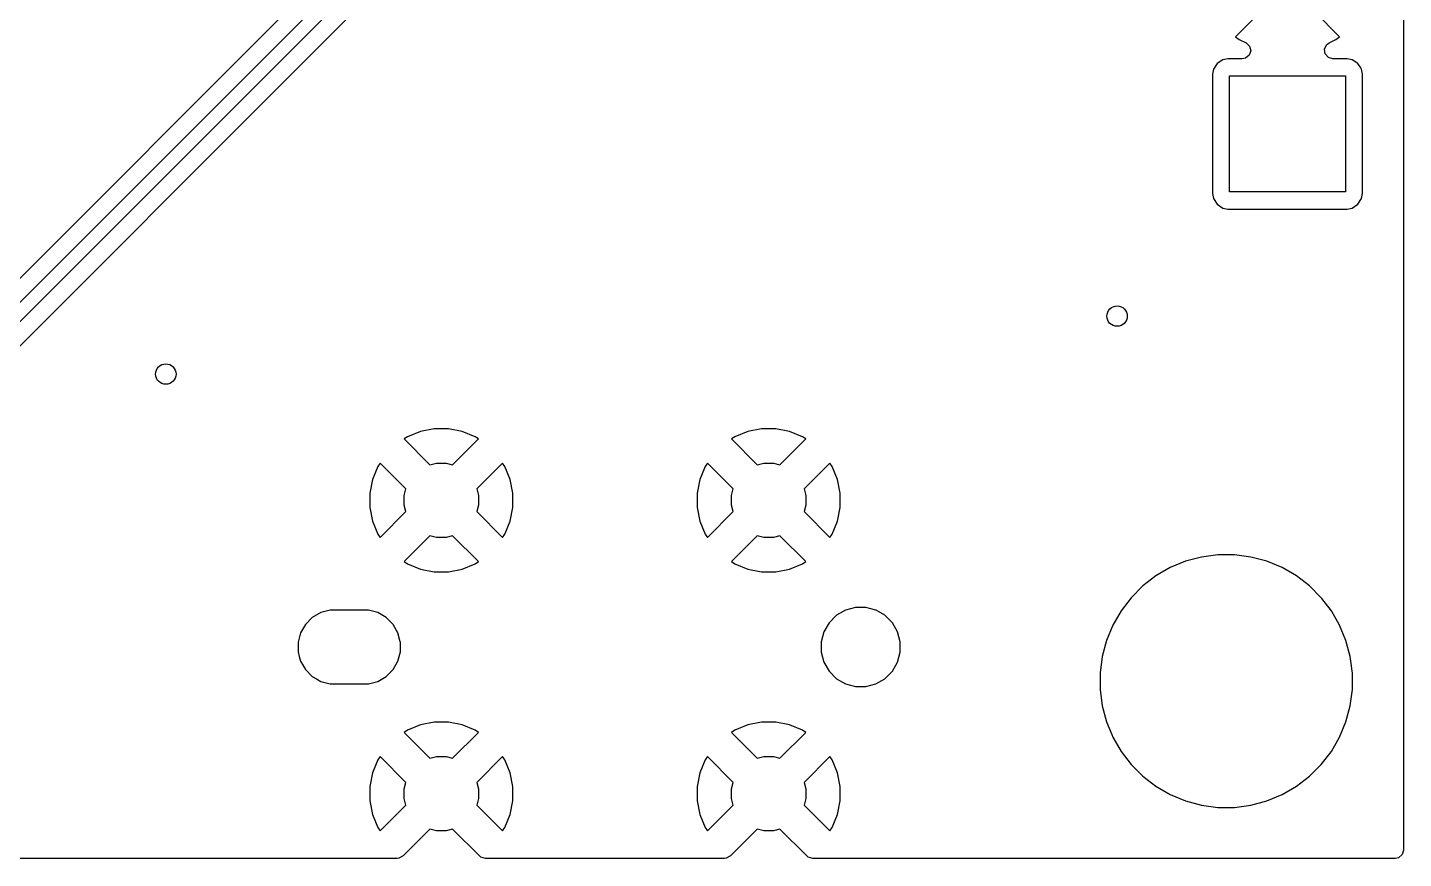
# Model space of a CAD drawing. Extents: x 45 to 205, y -97 to -37.
# Drawn here: x 184.42 to 204.6, y -96.6 to -84.42 of the extents above; entities that cross this region are included whole.
import ezdxf

# ---------------------------------------------------------------- set-up
doc = ezdxf.new("R2010")
doc.units = 0
doc.layers.add('BLACK', color=7, linetype='CONTINUOUS')

msp = doc.modelspace()

# ---------------------------------------------------------------- linework, layer by layer
at = {"layer": 'BLACK', "linetype": 'CONTINUOUS'}
for p, q in [((204.59949, -37.52457), (204.59949, -96.47557)), ((188.713171, -83.691143), (179.691131, -92.713183)), ((179.728072, -93.030501), (188.99999, -83.758584)), ((189.170701, -83.870717), (179.869494, -93.171923)), ((188.840407, -84.555271), (189.38046, -84.015218)), ((202.502563, -84.190983), (202.138276, -84.555271)), ((203.661711, -84.555272), (203.297422, -84.190984)), ((188.384123, -85.011555), (188.840407, -84.555271)), ((202.138276, -84.555271), (202.138276, -84.555272)), ((202.138276, -84.555272), (202.192444, -84.594626)), ((202.192444, -84.594626), (202.291339, -84.645017)), ((202.291339, -84.645017), (202.342135, -84.692992)), ((202.342135, -84.692992), (202.35893, -84.760813)), ((203.442206, -84.737855), (203.471231, -84.674299)), ((203.45215, -84.807013), (203.442206, -84.737855)), ((203.471231, -84.674299), (203.508649, -84.645017)), ((203.508649, -84.645017), (203.607548, -84.594624)), ((203.607548, -84.594624), (203.66171, -84.555272)), ((203.66171, -84.555272), (203.661711, -84.555272)), ((201.952254, -84.894035), (201.869393, -84.949401)), ((201.952258, -84.894034), (201.952254, -84.894035)), ((202.025317, -84.879502), (201.952258, -84.894034)), ((202.235044, -84.879502), (202.025317, -84.879502)), ((202.281677, -84.870399), (202.235044, -84.879502)), ((202.336392, -84.826948), (202.281677, -84.870399)), ((202.35893, -84.760813), (202.336392, -84.826948)), ((203.497905, -84.859817), (203.45215, -84.807013)), ((203.564944, -84.879502), (203.497905, -84.859817)), ((203.774668, -84.879502), (203.564944, -84.879502)), ((203.774671, -84.879502), (203.774668, -84.879502)), ((203.847729, -84.894034), (203.774671, -84.879502)), ((203.847733, -84.894035), (203.847729, -84.894034)), ((203.847734, -84.894036), (203.847733, -84.894035)), ((203.930595, -84.949401), (203.847734, -84.894036)), ((182.944231, -90.451447), (188.384123, -85.011555)), ((201.814026, -85.032266), (201.799494, -85.105323)), ((201.799494, -85.105323), (201.799494, -86.85468)), ((201.814027, -85.032262), (201.814026, -85.032266)), ((201.869393, -84.949401), (201.814027, -85.032262)), ((202.049994, -86.830002), (202.049994, -85.130002)), ((202.049994, -85.130002), (203.749994, -85.130002)), ((203.749994, -85.130002), (203.749994, -86.830002)), ((203.972124, -85.011555), (203.930595, -84.949401)), ((203.98596, -85.032262), (203.972124, -85.011555)), ((203.985961, -85.032266), (203.98596, -85.032262)), ((204.000493, -85.105323), (203.985961, -85.032266)), ((204.000494, -85.105325), (204.000493, -85.105323)), ((204.000494, -85.105328), (204.000494, -85.105325)), ((204.000494, -86.854676), (204.000494, -85.105328)), ((201.799494, -86.85468), (201.814026, -86.927737)), ((201.814026, -86.927737), (201.814027, -86.927741)), ((201.814027, -86.927741), (201.814028, -86.927742)), ((201.814028, -86.927742), (201.869393, -87.010603)), ((203.749994, -86.830002), (202.049994, -86.830002)), ((203.930595, -87.010603), (203.98596, -86.927742)), ((203.98596, -86.927742), (204.000494, -86.854676)), ((201.869393, -87.010603), (201.952254, -87.065968)), ((201.952254, -87.065968), (201.952258, -87.065969)), ((201.952258, -87.065969), (202.025315, -87.080501)), ((202.025315, -87.080501), (202.025318, -87.080502)), ((202.025318, -87.080502), (202.02532, -87.080502)), ((202.02532, -87.080502), (203.77467, -87.080502)), ((203.77467, -87.080502), (203.774671, -87.080501)), ((203.774671, -87.080501), (203.847734, -87.065968)), ((203.847734, -87.065968), (203.930595, -87.010603)), ((190.183715, -90.34042), (189.992631, -90.41957)), ((190.183723, -90.340418), (190.183715, -90.34042)), ((190.386569, -90.30007), (190.183723, -90.340418)), ((190.59341, -90.30007), (190.386569, -90.30007)), ((190.796256, -90.340418), (190.59341, -90.30007)), ((190.796264, -90.34042), (190.796256, -90.340418)), ((190.987349, -90.41957), (190.796264, -90.34042)), ((194.983715, -90.34042), (194.792631, -90.41957)), ((194.983723, -90.340418), (194.983715, -90.34042)), ((195.186569, -90.30007), (194.983723, -90.340418)), ((195.39341, -90.30007), (195.186569, -90.30007)), ((195.596256, -90.340418), (195.39341, -90.30007)), ((195.596264, -90.34042), (195.596256, -90.340418)), ((195.787349, -90.41957), (195.596264, -90.34042)), ((189.992621, -90.419575), (189.944922, -90.451447)), ((189.944922, -90.451447), (189.944922, -90.451448)), ((189.944922, -90.451448), (190.323597, -90.830123)), ((189.992631, -90.41957), (189.992621, -90.419575)), ((190.656382, -90.830123), (191.035057, -90.451448)), ((191.035057, -90.451447), (190.987349, -90.41957)), ((191.035057, -90.451448), (191.035057, -90.451447)), ((194.792621, -90.419575), (194.744922, -90.451447)), ((194.744922, -90.451447), (194.744922, -90.451448)), ((194.744922, -90.451448), (195.123597, -90.830123)), ((194.792631, -90.41957), (194.792621, -90.419575)), ((195.456382, -90.830123), (195.835057, -90.451448)), ((195.835057, -90.451447), (195.787349, -90.41957)), ((195.835057, -90.451448), (195.835057, -90.451447)), ((189.55949, -90.852711), (189.48034, -91.043795)), ((189.559495, -90.852701), (189.55949, -90.852711)), ((189.591367, -90.805002), (189.559495, -90.852701)), ((189.591368, -90.805002), (189.591367, -90.805002)), ((189.970043, -91.183677), (189.591368, -90.805002)), ((190.323597, -90.830123), (190.418201, -90.804775)), ((190.418201, -90.804775), (190.561779, -90.804775)), ((190.561779, -90.804775), (190.656382, -90.830123)), ((191.38861, -90.805001), (191.009935, -91.183676)), ((191.388611, -90.805002), (191.38861, -90.805001)), ((191.420485, -90.852703), (191.388611, -90.805002)), ((191.420488, -90.852709), (191.420485, -90.852703)), ((191.499639, -91.043795), (191.420488, -90.852709)), ((194.35949, -90.852711), (194.28034, -91.043795)), ((194.359495, -90.852701), (194.35949, -90.852711)), ((194.391367, -90.805002), (194.359495, -90.852701)), ((194.391368, -90.805002), (194.391367, -90.805002)), ((194.770043, -91.183677), (194.391368, -90.805002)), ((195.123597, -90.830123), (195.218201, -90.804775)), ((195.218201, -90.804775), (195.361779, -90.804775)), ((195.361779, -90.804775), (195.456382, -90.830123)), ((196.18861, -90.805001), (195.809935, -91.183676)), ((196.188611, -90.805002), (196.18861, -90.805001)), ((196.220485, -90.852703), (196.188611, -90.805002)), ((196.220488, -90.852709), (196.220485, -90.852703)), ((196.299639, -91.043795), (196.220488, -90.852709)), ((189.480338, -91.043803), (189.43999, -91.246649)), ((189.48034, -91.043795), (189.480338, -91.043803)), ((189.944695, -91.278281), (189.970043, -91.183677)), ((191.009935, -91.183676), (191.035285, -91.278281)), ((191.499641, -91.043803), (191.499639, -91.043795)), ((191.539989, -91.246649), (191.499641, -91.043803)), ((194.280338, -91.043803), (194.23999, -91.246649)), ((194.28034, -91.043795), (194.280338, -91.043803)), ((194.744695, -91.278281), (194.770043, -91.183677)), ((195.809935, -91.183676), (195.835285, -91.278281)), ((196.299641, -91.043803), (196.299639, -91.043795)), ((196.339989, -91.246649), (196.299641, -91.043803)), ((189.43999, -91.246649), (189.43999, -91.45349)), ((189.944695, -91.421859), (189.944695, -91.278281)), ((191.035285, -91.278281), (191.035285, -91.421859)), ((191.53999, -91.246653), (191.539989, -91.246649)), ((191.53999, -91.453487), (191.53999, -91.246653)), ((194.23999, -91.246649), (194.23999, -91.45349)), ((194.744695, -91.421859), (194.744695, -91.278281)), ((195.835285, -91.278281), (195.835285, -91.421859)), ((196.33999, -91.246653), (196.339989, -91.246649)), ((196.33999, -91.453487), (196.33999, -91.246653)), ((189.43999, -91.45349), (189.480338, -91.656336)), ((189.591368, -91.895137), (189.970043, -91.516461)), ((189.970043, -91.516461), (189.944695, -91.421859)), ((191.035285, -91.421859), (191.009935, -91.516462)), ((191.009935, -91.516462), (191.38861, -91.895137)), ((191.499641, -91.656336), (191.539989, -91.45349)), ((191.539989, -91.45349), (191.53999, -91.453487)), ((194.23999, -91.45349), (194.280338, -91.656336)), ((194.391368, -91.895137), (194.770043, -91.516461)), ((194.770043, -91.516461), (194.744695, -91.421859)), ((195.835285, -91.421859), (195.809936, -91.516462)), ((195.809936, -91.516462), (196.18861, -91.895137)), ((196.299641, -91.656336), (196.339989, -91.45349)), ((196.339989, -91.45349), (196.33999, -91.453487)), ((189.480338, -91.656336), (189.48034, -91.656344)), ((189.48034, -91.656344), (189.55949, -91.847429)), ((191.420485, -91.847436), (191.499639, -91.656344)), ((191.499639, -91.656344), (191.499641, -91.656336)), ((194.280338, -91.656336), (194.28034, -91.656344)), ((194.28034, -91.656344), (194.35949, -91.847429)), ((196.220485, -91.847436), (196.299639, -91.656344)), ((196.299639, -91.656344), (196.299641, -91.656336)), ((189.55949, -91.847429), (189.591367, -91.895137)), ((189.591367, -91.895137), (189.591368, -91.895137)), ((190.323597, -91.870016), (189.944921, -92.24869)), ((190.418201, -91.895365), (190.323597, -91.870016)), ((190.561779, -91.895365), (190.418201, -91.895365)), ((190.656382, -91.870015), (190.561779, -91.895365)), ((191.035057, -92.24869), (190.656382, -91.870015)), ((191.38861, -91.895137), (191.388611, -91.895136)), ((191.388611, -91.895136), (191.420485, -91.847436)), ((194.35949, -91.847429), (194.391367, -91.895137)), ((194.391367, -91.895137), (194.391368, -91.895137)), ((195.123597, -91.870016), (194.744921, -92.24869)), ((195.218201, -91.895365), (195.123597, -91.870016)), ((195.361779, -91.895365), (195.218201, -91.895365)), ((195.456382, -91.870015), (195.361779, -91.895365)), ((195.835057, -92.24869), (195.456382, -91.870015)), ((196.18861, -91.895137), (196.188611, -91.895136)), ((196.188611, -91.895136), (196.220485, -91.847436)), ((201.638208, -92.181163), (201.403889, -92.243949)), ((201.878705, -92.149502), (201.638208, -92.181163)), ((201.878706, -92.149502), (201.878705, -92.149502)), ((202.121282, -92.149502), (201.878706, -92.149502)), ((202.121283, -92.149502), (202.121282, -92.149502)), ((202.361779, -92.181163), (202.121283, -92.149502)), ((202.596098, -92.243949), (202.361779, -92.181163)), ((189.944921, -92.24869), (189.944922, -92.248691)), ((189.944922, -92.248691), (189.992623, -92.280565)), ((189.992623, -92.280565), (189.992629, -92.280568)), ((189.992629, -92.280568), (190.183715, -92.359719)), ((190.183715, -92.359719), (190.183723, -92.359721)), ((190.183723, -92.359721), (190.386569, -92.400069)), ((190.386569, -92.400069), (190.386573, -92.40007)), ((190.386573, -92.40007), (190.593407, -92.40007)), ((190.593407, -92.40007), (190.59341, -92.400069)), ((190.59341, -92.400069), (190.796256, -92.359721)), ((190.796256, -92.359721), (190.796264, -92.359719)), ((190.796264, -92.359719), (190.987356, -92.280565)), ((190.987356, -92.280565), (191.035056, -92.248691)), ((191.035056, -92.248691), (191.035057, -92.24869)), ((194.744921, -92.24869), (194.744922, -92.248691)), ((194.744922, -92.248691), (194.792623, -92.280565)), ((194.792623, -92.280565), (194.792629, -92.280568)), ((194.792629, -92.280568), (194.983715, -92.359719)), ((194.983715, -92.359719), (194.983723, -92.359721)), ((194.983723, -92.359721), (195.186569, -92.400069)), ((195.186569, -92.400069), (195.186573, -92.40007)), ((195.186573, -92.40007), (195.393407, -92.40007)), ((195.393407, -92.40007), (195.39341, -92.400069)), ((195.39341, -92.400069), (195.596256, -92.359721)), ((195.596256, -92.359721), (195.596264, -92.359719)), ((195.596264, -92.359719), (195.787356, -92.280565)), ((195.787356, -92.280565), (195.835056, -92.248691)), ((195.835056, -92.248691), (195.835057, -92.24869)), ((201.179779, -92.336779), (200.9697, -92.458069)), ((201.179788, -92.336775), (201.179779, -92.336779)), ((201.403889, -92.243949), (201.179788, -92.336775)), ((202.820199, -92.336775), (202.596098, -92.243949)), ((202.820206, -92.336778), (202.820199, -92.336775)), ((203.030283, -92.458066), (202.820206, -92.336778)), ((200.77725, -92.605741), (200.605733, -92.777258)), ((200.777257, -92.605735), (200.77725, -92.605741)), ((200.9697, -92.458069), (200.777257, -92.605735)), ((203.030286, -92.458068), (203.030283, -92.458066)), ((203.030287, -92.458069), (203.030286, -92.458068)), ((203.22273, -92.605735), (203.030287, -92.458069)), ((203.222737, -92.605741), (203.22273, -92.605735)), ((203.394254, -92.777258), (203.222737, -92.605741)), ((200.605727, -92.777265), (200.458061, -92.969708)), ((200.605733, -92.777258), (200.605727, -92.777265)), ((203.39426, -92.777265), (203.394254, -92.777258)), ((203.401744, -92.787019), (203.39426, -92.777265)), ((203.54193, -92.969713), (203.401744, -92.787019)), ((188.721362, -92.996405), (188.598118, -93.067559)), ((188.721365, -92.996404), (188.721362, -92.996405)), ((188.858832, -92.95957), (188.721365, -92.996404)), ((189.421148, -92.95957), (188.858832, -92.95957)), ((189.558615, -92.996404), (189.421148, -92.95957)), ((189.558616, -92.996404), (189.558615, -92.996404)), ((189.558617, -92.996405), (189.558616, -92.996404)), ((189.681861, -93.067559), (189.558617, -92.996405)), ((196.415922, -92.959131), (196.283558, -93.035552)), ((196.415925, -92.95913), (196.415922, -92.959131)), ((196.563566, -92.91957), (196.415925, -92.95913)), ((196.716414, -92.91957), (196.563566, -92.91957)), ((196.864055, -92.95913), (196.716414, -92.91957)), ((196.864056, -92.95913), (196.864055, -92.95913)), ((196.864057, -92.959131), (196.864056, -92.95913)), ((196.869009, -92.96199), (196.864057, -92.959131)), ((196.996425, -93.035554), (196.869009, -92.96199)), ((200.458061, -92.969708), (200.336771, -93.179787)), ((203.663218, -93.17979), (203.54193, -92.969713)), ((188.497479, -93.168198), (188.426325, -93.291442)), ((188.497483, -93.168193), (188.497479, -93.168198)), ((188.598113, -93.067563), (188.497483, -93.168193)), ((188.598118, -93.067559), (188.598113, -93.067563)), ((189.681866, -93.067563), (189.681861, -93.067559)), ((189.782496, -93.168193), (189.681866, -93.067563)), ((189.7825, -93.168198), (189.782496, -93.168193)), ((189.789196, -93.179796), (189.7825, -93.168198)), ((189.853656, -93.291445), (189.789196, -93.179796)), ((196.175472, -93.143638), (196.099051, -93.276002)), ((196.175476, -93.143632), (196.175472, -93.143638)), ((196.283552, -93.035556), (196.175476, -93.143632)), ((196.283558, -93.035552), (196.283552, -93.035556)), ((197.104506, -93.143635), (196.996425, -93.035554)), ((197.18093, -93.276005), (197.104506, -93.143635)), ((200.336767, -93.179796), (200.243941, -93.403897)), ((200.336771, -93.179787), (200.336767, -93.179796)), ((203.756048, -93.403902), (203.663218, -93.17979)), ((188.426324, -93.291445), (188.38949, -93.428912)), ((188.426325, -93.291442), (188.426324, -93.291445)), ((189.889079, -93.423646), (189.853656, -93.291445)), ((196.09905, -93.276005), (196.05949, -93.423646)), ((196.099051, -93.276002), (196.09905, -93.276005)), ((197.22049, -93.423646), (197.18093, -93.276005)), ((200.243941, -93.403897), (200.181155, -93.638216)), ((203.818832, -93.638213), (203.756048, -93.403902)), ((188.38949, -93.428912), (188.38949, -93.571228)), ((188.38949, -93.571228), (188.40744, -93.638216)), ((189.853656, -93.708695), (189.89049, -93.571228)), ((189.89049, -93.428912), (189.889079, -93.423646)), ((189.89049, -93.571228), (189.89049, -93.428912)), ((196.05949, -93.423646), (196.05949, -93.576494)), ((196.05949, -93.576494), (196.09905, -93.724135)), ((197.18093, -93.724135), (197.22049, -93.576494)), ((197.22049, -93.576494), (197.22049, -93.423646)), ((188.40744, -93.638216), (188.426324, -93.708694)), ((188.426324, -93.708694), (188.426325, -93.708697)), ((188.426325, -93.708697), (188.497479, -93.831941)), ((189.782498, -93.831945), (189.853656, -93.708695)), ((196.09905, -93.724135), (196.175474, -93.856505)), ((197.104506, -93.856505), (197.18093, -93.724135)), ((200.181155, -93.638216), (200.149494, -93.878713)), ((203.8323, -93.740513), (203.818832, -93.638213)), ((203.84757, -93.856507), (203.8323, -93.740513)), ((188.497479, -93.831941), (188.497481, -93.831944)), ((188.497481, -93.831944), (188.497482, -93.831945)), ((188.497482, -93.831945), (188.598115, -93.932578)), ((188.598115, -93.932578), (188.598116, -93.932579)), ((188.598116, -93.932579), (188.598118, -93.93258)), ((188.598118, -93.93258), (188.65974, -93.968157)), ((188.65974, -93.968157), (188.721365, -94.003736)), ((188.721365, -94.003736), (188.858832, -94.04057)), ((189.421148, -94.04057), (189.558615, -94.003736)), ((189.558615, -94.003736), (189.681865, -93.932578)), ((189.681865, -93.932578), (189.782498, -93.831945)), ((196.175474, -93.856505), (196.283555, -93.964586)), ((196.283555, -93.964586), (196.415925, -94.04101)), ((196.864055, -94.04101), (196.996425, -93.964586)), ((196.996425, -93.964586), (197.082298, -93.878713)), ((197.082298, -93.878713), (197.104506, -93.856505)), ((200.149494, -93.878713), (200.149494, -94.12129)), ((203.850494, -93.878714), (203.84757, -93.856507)), ((203.850494, -94.12129), (203.850494, -93.878714)), ((188.858832, -94.04057), (188.858834, -94.04057)), ((188.858834, -94.04057), (189.421146, -94.04057)), ((189.421146, -94.04057), (189.421148, -94.04057)), ((196.415925, -94.04101), (196.563566, -94.08057)), ((196.563566, -94.08057), (196.563568, -94.08057)), ((196.563568, -94.08057), (196.716412, -94.08057)), ((196.716412, -94.08057), (196.716414, -94.08057)), ((196.716414, -94.08057), (196.864055, -94.04101)), ((200.149494, -94.12129), (200.181155, -94.361787)), ((203.818832, -94.361791), (203.850494, -94.12129)), ((200.181155, -94.361787), (200.243941, -94.596106)), ((203.756048, -94.596102), (203.818832, -94.361791)), ((190.386569, -94.60007), (190.183723, -94.640418)), ((190.59341, -94.60007), (190.386569, -94.60007)), ((190.796256, -94.640418), (190.59341, -94.60007)), ((195.186569, -94.60007), (194.983723, -94.640418)), ((195.39341, -94.60007), (195.186569, -94.60007)), ((195.596256, -94.640418), (195.39341, -94.60007)), ((200.243941, -94.596106), (200.320605, -94.781189)), ((203.663218, -94.820214), (203.756048, -94.596102)), ((189.992621, -94.719575), (189.944922, -94.751447)), ((189.944922, -94.751447), (189.944922, -94.751448)), ((189.944922, -94.751448), (190.323597, -95.130123)), ((189.992631, -94.71957), (189.992621, -94.719575)), ((190.183715, -94.64042), (189.992631, -94.71957)), ((190.183723, -94.640418), (190.183715, -94.64042)), ((190.656382, -95.130123), (191.035057, -94.751448)), ((190.796264, -94.64042), (190.796256, -94.640418)), ((190.987349, -94.71957), (190.796264, -94.64042)), ((191.035057, -94.751447), (190.987349, -94.71957)), ((191.035057, -94.751448), (191.035057, -94.751447)), ((194.792621, -94.719575), (194.744922, -94.751447)), ((194.744922, -94.751447), (194.744922, -94.751448)), ((194.744922, -94.751448), (195.123597, -95.130123)), ((194.792631, -94.71957), (194.792621, -94.719575)), ((194.983715, -94.64042), (194.792631, -94.71957)), ((194.983723, -94.640418), (194.983715, -94.64042)), ((195.456382, -95.130123), (195.835057, -94.751448)), ((195.596264, -94.64042), (195.596256, -94.640418)), ((195.787349, -94.71957), (195.596264, -94.64042)), ((195.835057, -94.751447), (195.787349, -94.71957)), ((195.835057, -94.751448), (195.835057, -94.751447)), ((200.320605, -94.781189), (200.33677, -94.820214)), ((200.33677, -94.820214), (200.458058, -95.030291)), ((203.54193, -95.030291), (203.663218, -94.820214)), ((200.458058, -95.030291), (200.45806, -95.030294)), ((200.45806, -95.030294), (200.458061, -95.030295)), ((200.458061, -95.030295), (200.605727, -95.222738)), ((203.394259, -95.22274), (203.54193, -95.030291)), ((189.55949, -95.152711), (189.48034, -95.343795)), ((189.559495, -95.152701), (189.55949, -95.152711)), ((189.591367, -95.105002), (189.559495, -95.152701)), ((189.591368, -95.105002), (189.591367, -95.105002)), ((189.970043, -95.483677), (189.591368, -95.105002)), ((190.323597, -95.130123), (190.418201, -95.104775)), ((190.418201, -95.104775), (190.561779, -95.104775)), ((190.561779, -95.104775), (190.656382, -95.130123)), ((191.38861, -95.105001), (191.009935, -95.483676)), ((191.388611, -95.105002), (191.38861, -95.105001)), ((191.420485, -95.152703), (191.388611, -95.105002)), ((191.420488, -95.152709), (191.420485, -95.152703)), ((191.499639, -95.343795), (191.420488, -95.152709)), ((194.35949, -95.152711), (194.28034, -95.343795)), ((194.359495, -95.152701), (194.35949, -95.152711)), ((194.391367, -95.105002), (194.359495, -95.152701)), ((194.391368, -95.105002), (194.391367, -95.105002)), ((194.770043, -95.483677), (194.391368, -95.105002)), ((195.123597, -95.130123), (195.218201, -95.104775)), ((195.218201, -95.104775), (195.361779, -95.104775)), ((195.361779, -95.104775), (195.456382, -95.130123)), ((196.18861, -95.105001), (195.809935, -95.483676)), ((196.188611, -95.105002), (196.18861, -95.105001)), ((196.220485, -95.152703), (196.188611, -95.105002)), ((196.220488, -95.152709), (196.220485, -95.152703)), ((196.299639, -95.343795), (196.220488, -95.152709)), ((200.605727, -95.222738), (200.605733, -95.222745)), ((200.605733, -95.222745), (200.77725, -95.394262)), ((203.222732, -95.394267), (203.394259, -95.22274)), ((189.480338, -95.343803), (189.43999, -95.546649)), ((189.48034, -95.343795), (189.480338, -95.343803)), ((191.499641, -95.343803), (191.499639, -95.343795)), ((191.539989, -95.546649), (191.499641, -95.343803)), ((194.280338, -95.343803), (194.23999, -95.546649)), ((194.28034, -95.343795), (194.280338, -95.343803)), ((196.299641, -95.343803), (196.299639, -95.343795)), ((196.339989, -95.546649), (196.299641, -95.343803)), ((200.77725, -95.394262), (200.777256, -95.394267)), ((200.777256, -95.394267), (200.969705, -95.541938)), ((203.030283, -95.541938), (203.222732, -95.394267)), ((189.43999, -95.546649), (189.43999, -95.75349)), ((189.944695, -95.578281), (189.970043, -95.483677)), ((189.944695, -95.721859), (189.944695, -95.578281)), ((191.009935, -95.483676), (191.035285, -95.578281)), ((191.035285, -95.578281), (191.035285, -95.721859)), ((191.53999, -95.546653), (191.539989, -95.546649)), ((191.53999, -95.753487), (191.53999, -95.546653)), ((194.23999, -95.546649), (194.23999, -95.75349)), ((194.744695, -95.578281), (194.770043, -95.483677)), ((194.744695, -95.721859), (194.744695, -95.578281)), ((195.809935, -95.483676), (195.835285, -95.578281)), ((195.835285, -95.578281), (195.835285, -95.721859)), ((196.33999, -95.546653), (196.339989, -95.546649)), ((196.33999, -95.753487), (196.33999, -95.546653)), ((200.969705, -95.541938), (201.179782, -95.663226)), ((202.820206, -95.663226), (203.030283, -95.541938)), ((189.43999, -95.75349), (189.480338, -95.956336)), ((189.591367, -96.195137), (189.970043, -95.816461)), ((189.970043, -95.816461), (189.944695, -95.721859)), ((191.035285, -95.721859), (191.009935, -95.816462)), ((191.009935, -95.816462), (191.38861, -96.195137)), ((191.499641, -95.956336), (191.539989, -95.75349)), ((191.539989, -95.75349), (191.53999, -95.753487)), ((194.23999, -95.75349), (194.280338, -95.956336)), ((194.391368, -96.195137), (194.770043, -95.816461)), ((194.770043, -95.816461), (194.744695, -95.721859)), ((195.835285, -95.721859), (195.809936, -95.816462)), ((195.809936, -95.816462), (196.18861, -96.195137)), ((196.299641, -95.956336), (196.339989, -95.75349)), ((196.339989, -95.75349), (196.33999, -95.753487)), ((201.179782, -95.663226), (201.403894, -95.756056)), ((201.403894, -95.756056), (201.638205, -95.81884)), ((201.638205, -95.81884), (201.807996, -95.841193)), ((202.191992, -95.841193), (202.361783, -95.81884)), ((202.361783, -95.81884), (202.596094, -95.756056)), ((202.596094, -95.756056), (202.820206, -95.663226)), ((189.480338, -95.956336), (189.48034, -95.956344)), ((189.48034, -95.956344), (189.55949, -96.147429)), ((191.420485, -96.147436), (191.499639, -95.956344)), ((191.499639, -95.956344), (191.499641, -95.956336)), ((194.280338, -95.956336), (194.28034, -95.956344)), ((194.28034, -95.956344), (194.35949, -96.147429)), ((196.220485, -96.147436), (196.299639, -95.956344)), ((196.299639, -95.956344), (196.299641, -95.956336)), ((201.807996, -95.841193), (201.878705, -95.850502)), ((201.878705, -95.850502), (201.878706, -95.850502)), ((201.878706, -95.850502), (202.121283, -95.850502)), ((202.121283, -95.850502), (202.191992, -95.841193)), ((189.55949, -96.147429), (189.591367, -96.195137)), ((190.323597, -96.170016), (189.930361, -96.563251)), ((190.418201, -96.195365), (190.323597, -96.170016)), ((190.561779, -96.195365), (190.418201, -96.195365)), ((190.656382, -96.170015), (190.561779, -96.195365)), ((191.049618, -96.563251), (190.656382, -96.170015)), ((191.38861, -96.195137), (191.388611, -96.195136)), ((191.388611, -96.195136), (191.420485, -96.147436)), ((194.35949, -96.147429), (194.391367, -96.195137)), ((194.391367, -96.195137), (194.391368, -96.195137)), ((195.123597, -96.170016), (194.730361, -96.563251)), ((195.218201, -96.195365), (195.123597, -96.170016)), ((195.361779, -96.195365), (195.218201, -96.195365)), ((195.456382, -96.170015), (195.361779, -96.195365)), ((195.849618, -96.563251), (195.456382, -96.170015)), ((196.18861, -96.195137), (196.188611, -96.195136)), ((196.188611, -96.195136), (196.220485, -96.147436)), ((189.84268, -96.59957), (141.399343, -96.59957)), ((189.869038, -96.596736), (189.84268, -96.59957)), ((189.930361, -96.563251), (189.869038, -96.596736)), ((191.07026, -96.579885), (191.049618, -96.563251)), ((191.137299, -96.59957), (191.07026, -96.579885)), ((194.64268, -96.59957), (191.137299, -96.59957)), ((194.669038, -96.596736), (194.64268, -96.59957)), ((194.730361, -96.563251), (194.669038, -96.596736)), ((195.87026, -96.579885), (195.849618, -96.563251)), ((195.937299, -96.59957), (195.87026, -96.579885)), ((204.47549, -96.59957), (195.937299, -96.59957)), ((204.527001, -96.588364), (204.47549, -96.59957)), ((204.579805, -96.542609), (204.527001, -96.588364)), ((204.59949, -96.47557), (204.579805, -96.542609))]:
    msp.add_line(p, q, dxfattribs=at)
at = {"layer": 'BLACK'}
for centre in [(200.39999, -88.65007), (186.44999, -89.50007)]:
    msp.add_circle(centre, 0.15, dxfattribs=at)

doc.saveas('drawing.dxf')
